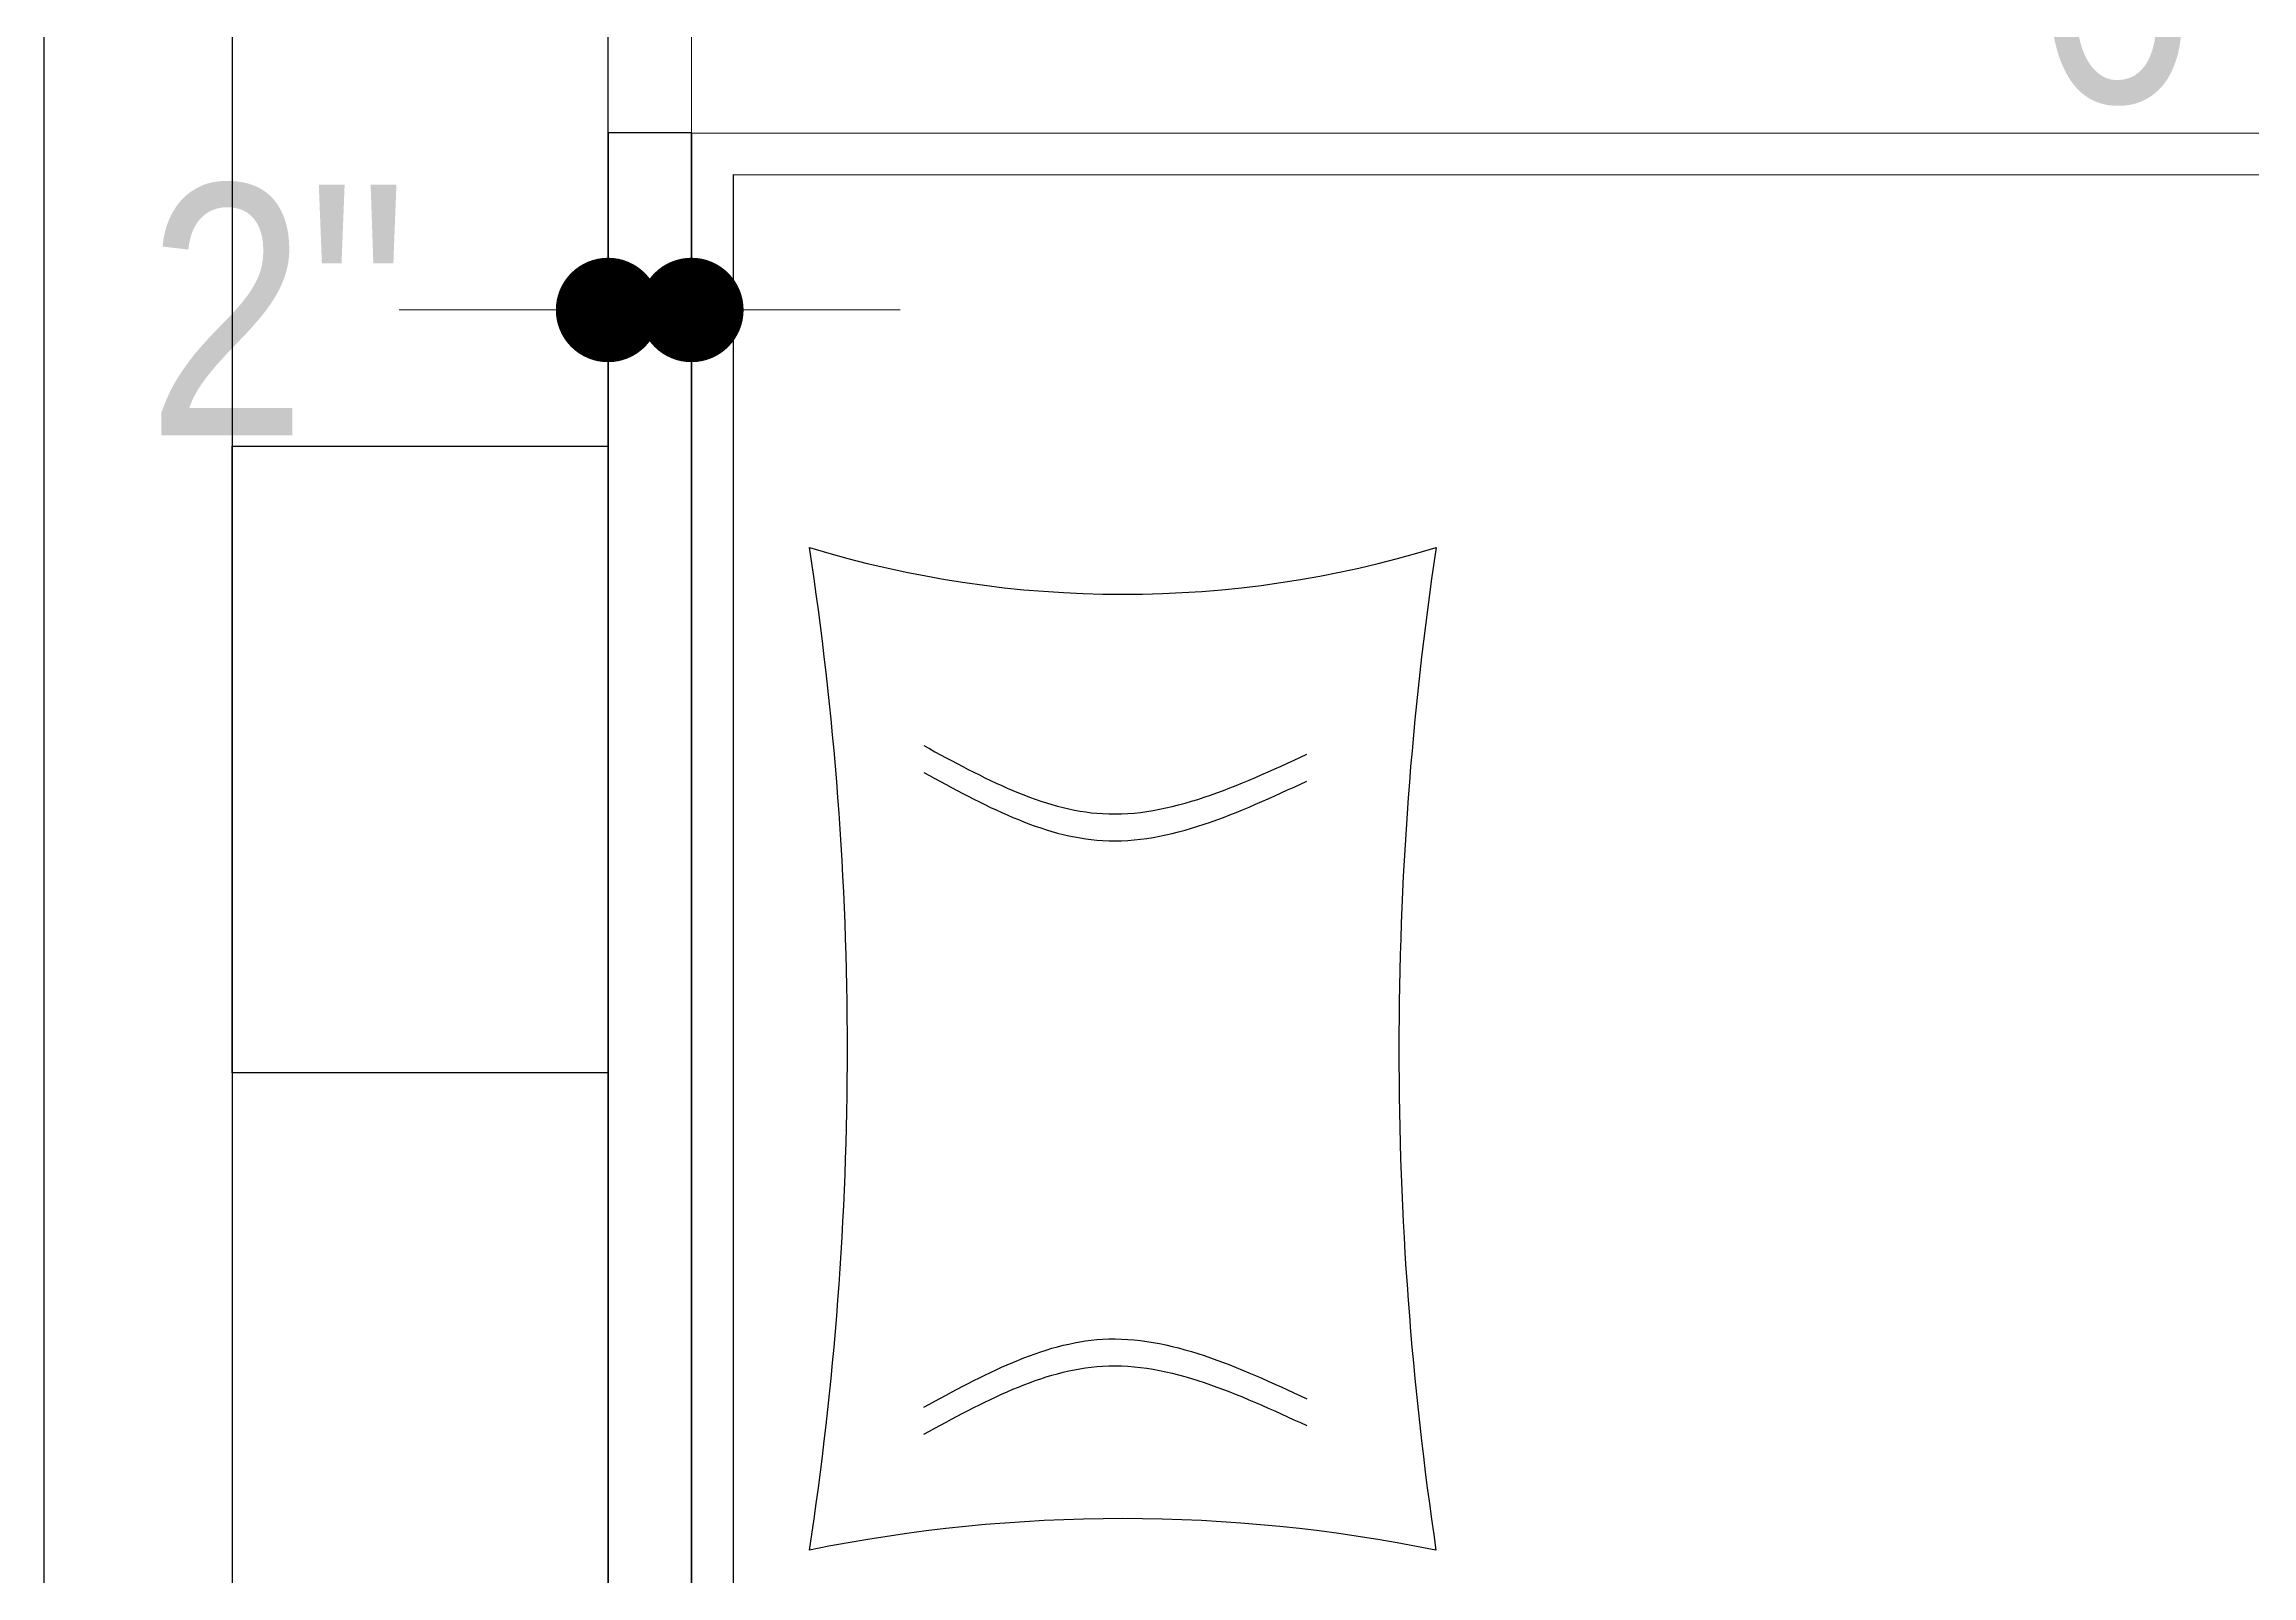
# Model space of a CAD drawing. Header units: millimetres. Extents: x 56222 to 154462, y -172610 to -121287.
# Drawn here: x 152965.4 to 153018.3, y -167916 to -167879.3 of the extents above; entities that cross this region are included whole.
import ezdxf

# ---------------------------------------------------------------- set-up
doc = ezdxf.new("R2010")
doc.units = ezdxf.units.MM
doc.header["$MEASUREMENT"] = 0
doc.header["$PDMODE"] = 35
doc.layers.get('Defpoints').update_dxf_attribs({"color": 220})
for name, color, linetype, lineweight in [('COLUMN', 1, 'Continuous', 30), ('ELEVATION ( SPIRAL STAIR )', 250, 'Continuous', 9), ('FIRST FLOOR', 7, 'Continuous', 9), ('FIRST FLOOR_( PLine )_', 251, 'Continuous', 30), ('FURNITURE', 34, 'Continuous', 9)]:
    doc.layers.add(name, color=color, linetype=linetype, lineweight=lineweight)
doc.layers.add('XX~SLAB ( PLINE )', color=251, linetype='Continuous', plot=False)
doc.styles.add('Cn BT~6', font='swissc.ttf', dxfattribs={"height": 6})
doc.dimstyles.new('Cn BT~6', dxfattribs={"dimtxt": 0.18, "dimasz": 2.5, "dimexe": 2.5, "dimexo": 0, "dimgap": 0.09, "dimtad": 0, "dimdec": 3, "dimzin": 3, "dimdsep": 46, "dimlunit": 4, "dimtxsty": 'Cn BT~6', "dimblk": 'DOT', "dimcen": 0.09, "dimdle": 2, "dimclrd": 250, "dimclre": 250, "dimclrt": 5, "dimadec": 0, "dimazin": 0, "dimtfac": 0.75, "dimtdec": 3, "dimtofl": 0, "dimtmove": 0, "dimatfit": 3, "dimfxl": 1, "dimtolj": 1, "dimtzin": 0, "dimlwd": 15, "dimlwe": 15, "dimarcsym": 0})

# ---------------------------------------------------------------- blocks, each defined once
blk = doc.blocks.new('bed')
at = {"layer": 'FURNITURE', "lineweight": 30, "elevation": -0.005}
blk.add_lwpolyline([(152769.821, -170276.663), (152769.821, -170198.663), (152767.825, -170198.663), (152767.825, -170276.663)], close=True, dxfattribs=at)
blk.add_lwpolyline([(152769.821, -170276.663), (152769.829, -170204.663), (152769.829, -170198.663), (152844.829, -170198.671, -0.414214), (152847.829, -170201.671), (152847.822, -170273.671, -0.414214), (152844.821, -170276.671)], format="xyb", close=True, dxfattribs=at)
at = {"layer": 'FURNITURE', "lineweight": 25}
for points, elevation in [([(152770.821, -170275.663), (152770.829, -170204.663), (152770.829, -170199.663), (152844.829, -170199.671, -0.414214), (152846.829, -170201.671), (152846.822, -170273.671, -0.414214), (152844.821, -170275.671)], -0.005), ([(152787.647, -170232.593, 0.100586), (152772.647, -170232.591, 0.075726), (152772.649, -170208.591, 0.148967), (152787.649, -170208.593, 0.074116)], -0.011)]:
    blk.add_lwpolyline(points, format="xyb", close=True, dxfattribs=dict(at, elevation=elevation))
for points in [[(152775.387, -170213.333, -0.011), (152776.804, -170214.105, -0.011), (152779.798, -170215.737, -0.011), (152782.914, -170214.296, -0.011), (152784.556, -170213.538, -0.011)], [(152775.387, -170213.978, -0.011), (152776.804, -170214.75, -0.011), (152779.798, -170216.381, -0.011), (152782.914, -170214.941, -0.011), (152784.556, -170214.182, -0.011)], [(152775.385, -170229.169, -0.011), (152776.803, -170228.397, -0.011), (152779.796, -170226.767, -0.011), (152782.913, -170228.208, -0.011), (152784.554, -170228.967, -0.011)], [(152775.385, -170229.814, -0.011), (152776.803, -170229.042, -0.011), (152779.796, -170227.411, -0.011), (152782.913, -170228.852, -0.011), (152784.554, -170229.611, -0.011)]]:
    blk.add_open_spline(points, degree=3, knots=[0, 0, 0, 0, 4.577917, 9.671137, 9.671137, 9.671137, 9.671137], dxfattribs=at)
blk = doc.blocks.new('_Dot')
at = {"color": 0, "linetype": 'ByBlock', "lineweight": -2}
blk.add_line((-0.5, 0), (-1, 0), dxfattribs=at)
at = {"color": 0, "linetype": 'ByBlock', "const_width": 0.5}
blk.add_lwpolyline([(-0.25, 0, 1), (0.25, 0, 1)], format="xyb", close=True, dxfattribs=at)
blk = doc.blocks.new('*D151')
at = {"layer": 'Defpoints', "color": 0, "transparency": 16777216}
for p in [(152980.91, -167877.754), (152980.91, -167894.533), (153058.917, -167894.533)]:
    blk.add_point(p, dxfattribs=at)
at = {"layer": 'ELEVATION ( SPIRAL STAIR )', "color": 250, "lineweight": 15, "transparency": 16777216}
for p, q in [((152980.91, -167894.533), (152980.91, -167875.254)), ((153058.917, -167894.533), (153058.917, -167875.254)), ((152983.41, -167877.754), (153013.082, -167877.754)), ((153056.417, -167877.754), (153026.746, -167877.754))]:
    blk.add_line(p, q, dxfattribs=at)
at = {"layer": 'ELEVATION ( SPIRAL STAIR )', "color": 250, "lineweight": 15, "transparency": 16777216, "xscale": 2.5, "yscale": 2.5, "zscale": 2.5, "rotation": 180}
blk.add_blockref('_Dot', (152980.91, -167877.754), dxfattribs=at)
at = {"layer": 'ELEVATION ( SPIRAL STAIR )', "color": 250, "lineweight": 15, "transparency": 16777216, "xscale": 2.5, "yscale": 2.5, "zscale": 2.5}
blk.add_blockref('_Dot', (153058.917, -167877.754), dxfattribs=at)
at = {"layer": 'ELEVATION ( SPIRAL STAIR )', "color": 5, "transparency": 16777216, "insert": (153019.914, -167877.754), "char_height": 6, "attachment_point": 5, "style": 'Cn BT~6'}
blk.add_mtext('\\A1;6\'-6"', dxfattribs=at)
blk = doc.blocks.new('*D152')
at = {"layer": 'Defpoints', "color": 0, "transparency": 16777216}
for p in [(152978.914, -167881.442), (152980.91, -167881.442), (152978.914, -167885.683)]:
    blk.add_point(p, dxfattribs=at)
at = {"layer": 'ELEVATION ( SPIRAL STAIR )', "color": 250, "lineweight": 15, "transparency": 16777216}
for p, q in [((152978.914, -167881.442), (152978.914, -167888.183)), ((152980.91, -167881.442), (152980.91, -167888.183)), ((152976.414, -167885.683), (152973.914, -167885.683)), ((152983.41, -167885.683), (152985.91, -167885.683))]:
    blk.add_line(p, q, dxfattribs=at)
at = {"layer": 'ELEVATION ( SPIRAL STAIR )', "color": 250, "lineweight": 15, "transparency": 16777216, "xscale": 2.5, "yscale": 2.5, "zscale": 2.5}
blk.add_blockref('_Dot', (152978.914, -167885.683), dxfattribs=at)
at = {"layer": 'ELEVATION ( SPIRAL STAIR )', "color": 250, "lineweight": 15, "transparency": 16777216, "xscale": 2.5, "yscale": 2.5, "zscale": 2.5, "rotation": 180}
blk.add_blockref('_Dot', (152980.91, -167885.683), dxfattribs=at)
at = {"layer": 'ELEVATION ( SPIRAL STAIR )', "color": 5, "transparency": 16777216, "insert": (152971.008, -167885.683), "char_height": 6, "attachment_point": 5, "style": 'Cn BT~6'}
blk.add_mtext('\\A1;2"', dxfattribs=at)

msp = doc.modelspace()

# ---------------------------------------------------------------- linework, layer by layer
at = {"layer": 'COLUMN'}
msp.add_lwpolyline([(152969.9144, -167888.9417), (152978.9144, -167888.9417), (152978.9144, -167903.9417), (152969.9144, -167903.9417)], close=True, dxfattribs=at)
at = {"layer": 'FIRST FLOOR'}
msp.add_line((152969.9144, -167743.4417), (152969.9144, -168053.9417), dxfattribs=at)
at = {"layer": 'FIRST FLOOR', "ltscale": 0.7}
msp.add_lwpolyline([(153128.9144, -168053.9417), (153128.9144, -168065.9417), (152965.4144, -168065.9417), (152965.4144, -167743.4417), (152969.9144, -167743.4417)], dxfattribs=at)
at = {"layer": 'FIRST FLOOR_( PLine )_'}
msp.add_lwpolyline([(152978.9144, -167827.4417), (152969.9144, -167827.4417), (152969.9144, -167959.4417), (152978.9144, -167959.4417)], close=True, dxfattribs=at)
at = {"layer": 'XX~SLAB ( PLINE )'}
msp.add_lwpolyline([(152965.4144, -167743.4417), (153370.4144, -167743.4417), (153370.4144, -168053.9417), (153361.4144, -168053.9417), (153341.6097, -168053.9417), (153301.2726, -168053.9417), (153275.9144, -168053.9417), (153128.9144, -168053.9417), (153128.9144, -168065.9417), (152965.4144, -168065.9417)], close=True, dxfattribs=at)

# ---------------------------------------------------------------- block references
at = {"layer": 'ELEVATION ( SPIRAL STAIR )', "color": 5}
msp.add_blockref('bed', (211.0891, 2317.2211, 0.0053), dxfattribs=at)

# ---------------------------------------------------------------- dimensions: what is measured, and where the dimension line sits
for base, p1, p2, picture, middle in [((152980.9104, -167877.7545), (153058.9171, -167894.5332), (152980.9104, -167894.5332), '*D151', (153019.9138, -167877.7545)), ((152978.9144, -167885.6832), (152980.9104, -167881.4417), (152978.9144, -167881.4417), '*D152', (152971.0075, -167885.6832))]:
    dim = msp.add_linear_dim(base=base, p1=p1, p2=p2, dimstyle='Cn BT~6', dxfattribs=at)
    dim.commit()
    dim.dimension.update_dxf_attribs({"geometry": picture, "text_midpoint": middle})

doc.saveas('drawing.dxf')
